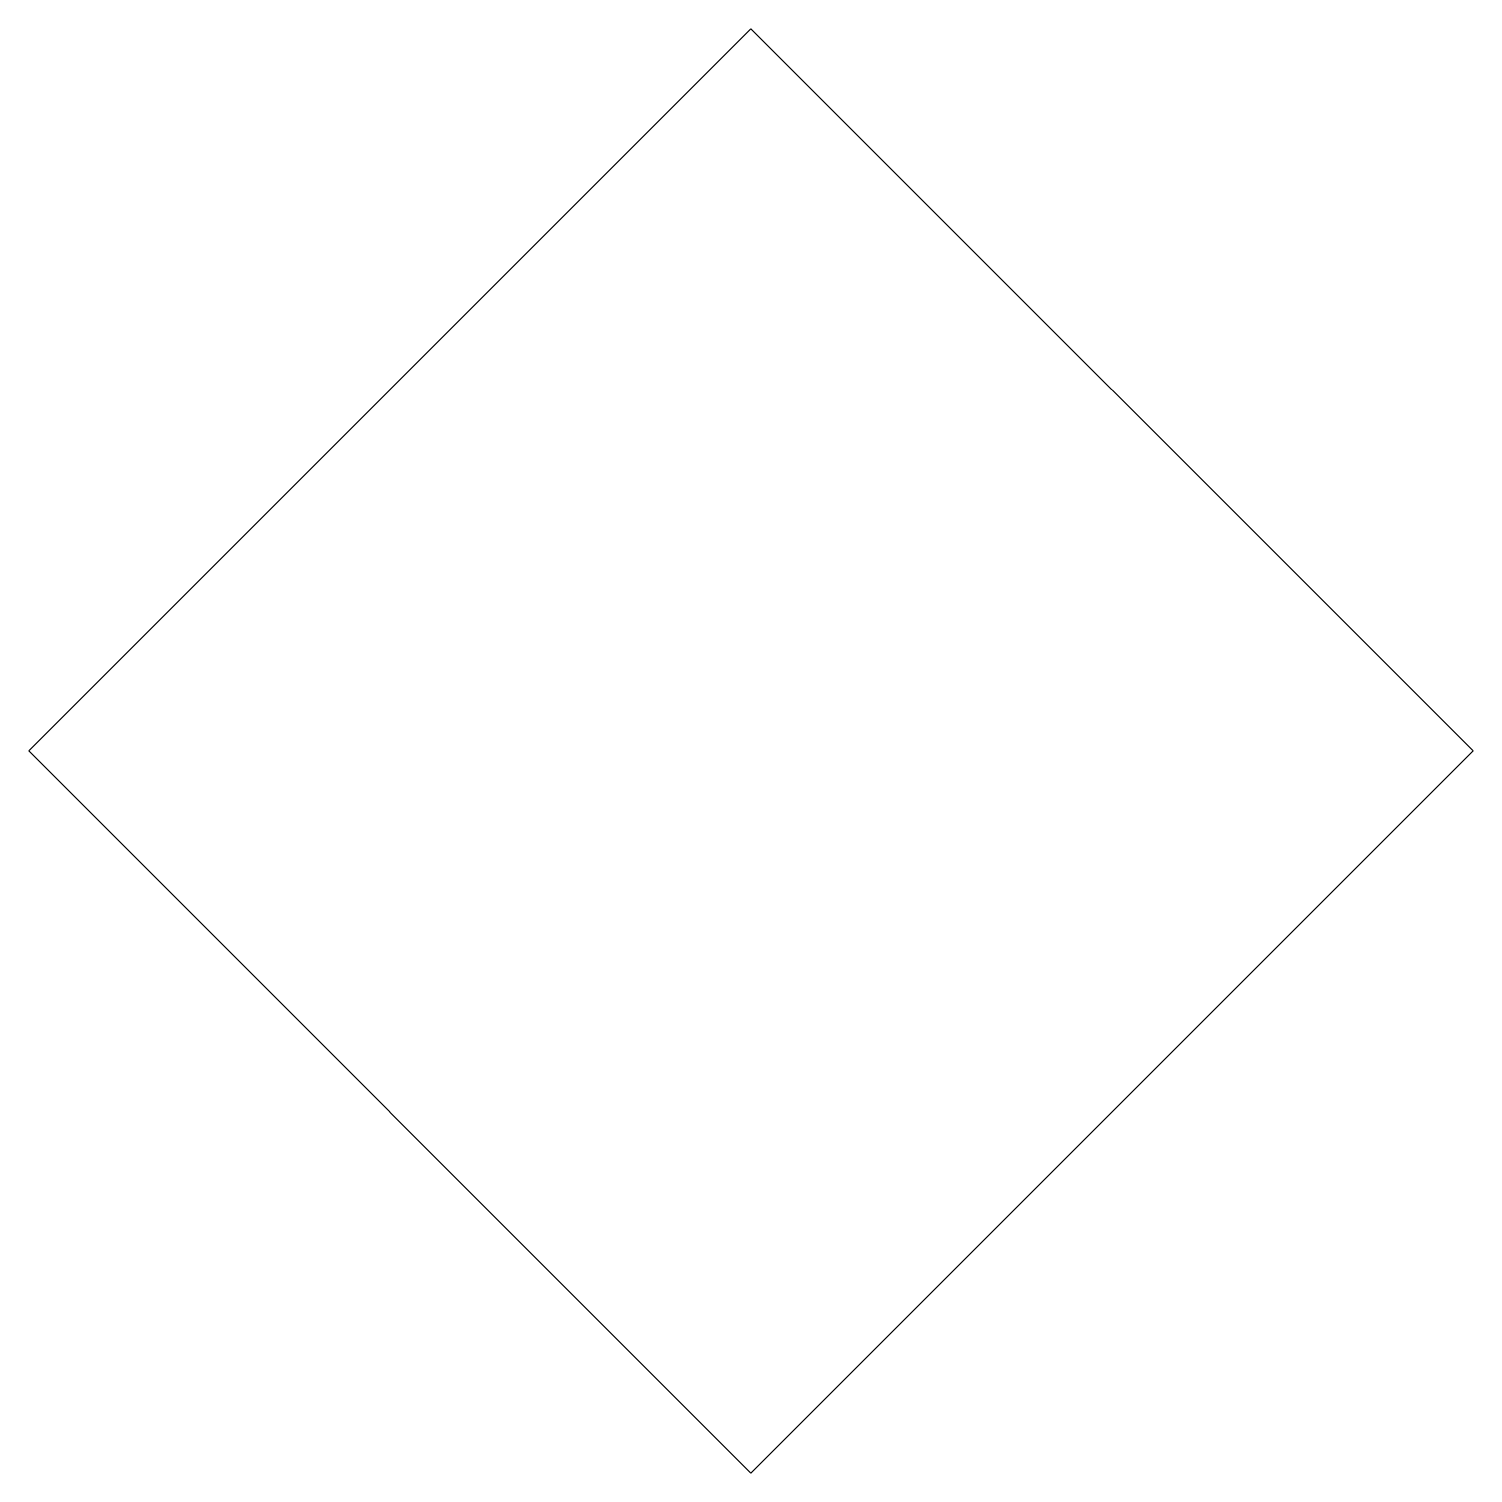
# Model space of a CAD drawing. Extents: x 852.74 to 859.81, y -236.25 to -229.18.
import ezdxf

# ---------------------------------------------------------------- set-up
doc = ezdxf.new("R2010")
doc.units = 0
doc.header["$LTSCALE"] = 30
doc.layers.add('GB_GC', color=7, linetype='CONTINUOUS')

msp = doc.modelspace()

# ---------------------------------------------------------------- linework, layer by layer
at = {"layer": 'GB_GC', "color": 0}
msp.add_lwpolyline([(856.2765, -236.2547), (852.741, -232.7191), (856.2765, -229.1836), (859.812, -232.7191)], close=True, dxfattribs=at)

doc.saveas('drawing.dxf')
